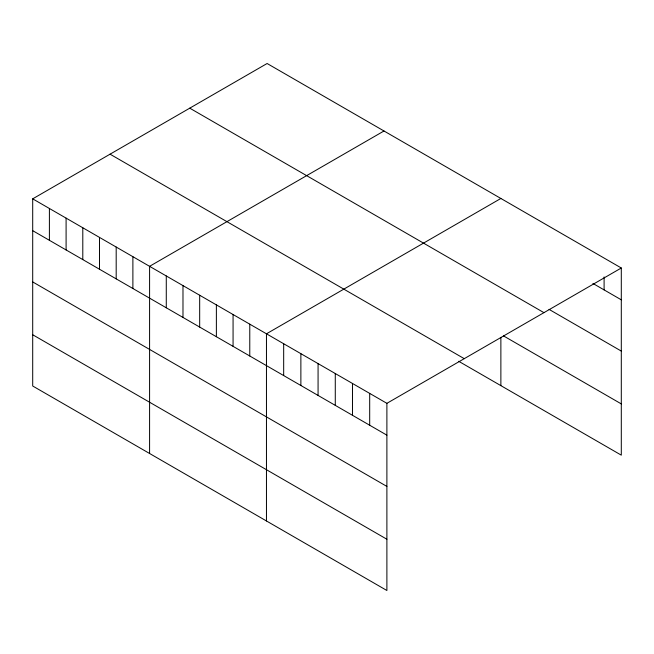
<?xml version="1.0" encoding="UTF-8"?>
<svg xmlns="http://www.w3.org/2000/svg" width="654" height="654" viewBox="0 0 654 654"><rect width="100%" height="100%" fill="white"/><g stroke="black" fill="none" stroke-linecap="round" stroke-linejoin="round"><path stroke-width="0.98" d="M32.7 198.841L386.89 403.33L386.89 590.497L32.7 386.007L32.7 198.841L267.11 63.503L621.3 267.993L621.3 455.159L458.691 361.286M383.996 130.98L149.586 266.317L149.586 453.492M500.874 198.464L266.464 333.802L266.464 520.968M386.89 403.33L621.3 267.993M592.916 283.435L621.3 299.826M549.041 309.367L621.3 351.084M189.758 108.163L543.948 312.653M503.457 335.862L621.3 403.902M110.052 154.172L464.242 358.662M32.7 230.666L386.89 435.163M32.7 281.931L386.89 486.421M32.7 334.75L386.89 539.239M604.1 276.961L604.1 289.894M500.874 337.39L500.874 385.639M369.69 393.397L369.69 425.231M352.481 383.465L352.481 415.298M335.281 373.532L335.281 405.366M318.073 363.599L318.073 395.433M300.873 353.667L300.873 385.5M283.673 343.734L283.673 375.568M249.771 324.163L249.771 355.997M233.069 314.517L233.069 346.35M216.376 304.878L216.376 336.712M199.674 295.24L199.674 327.074M182.981 285.602L182.981 317.435M166.28 275.955L166.28 307.789M132.885 256.679L132.885 288.512M116.191 247.04L116.191 278.874M99.49 237.394L99.49 269.227M82.796 227.756L82.796 259.589M66.095 218.117L66.095 249.951M49.402 208.479L49.402 240.312"/></g></svg>
